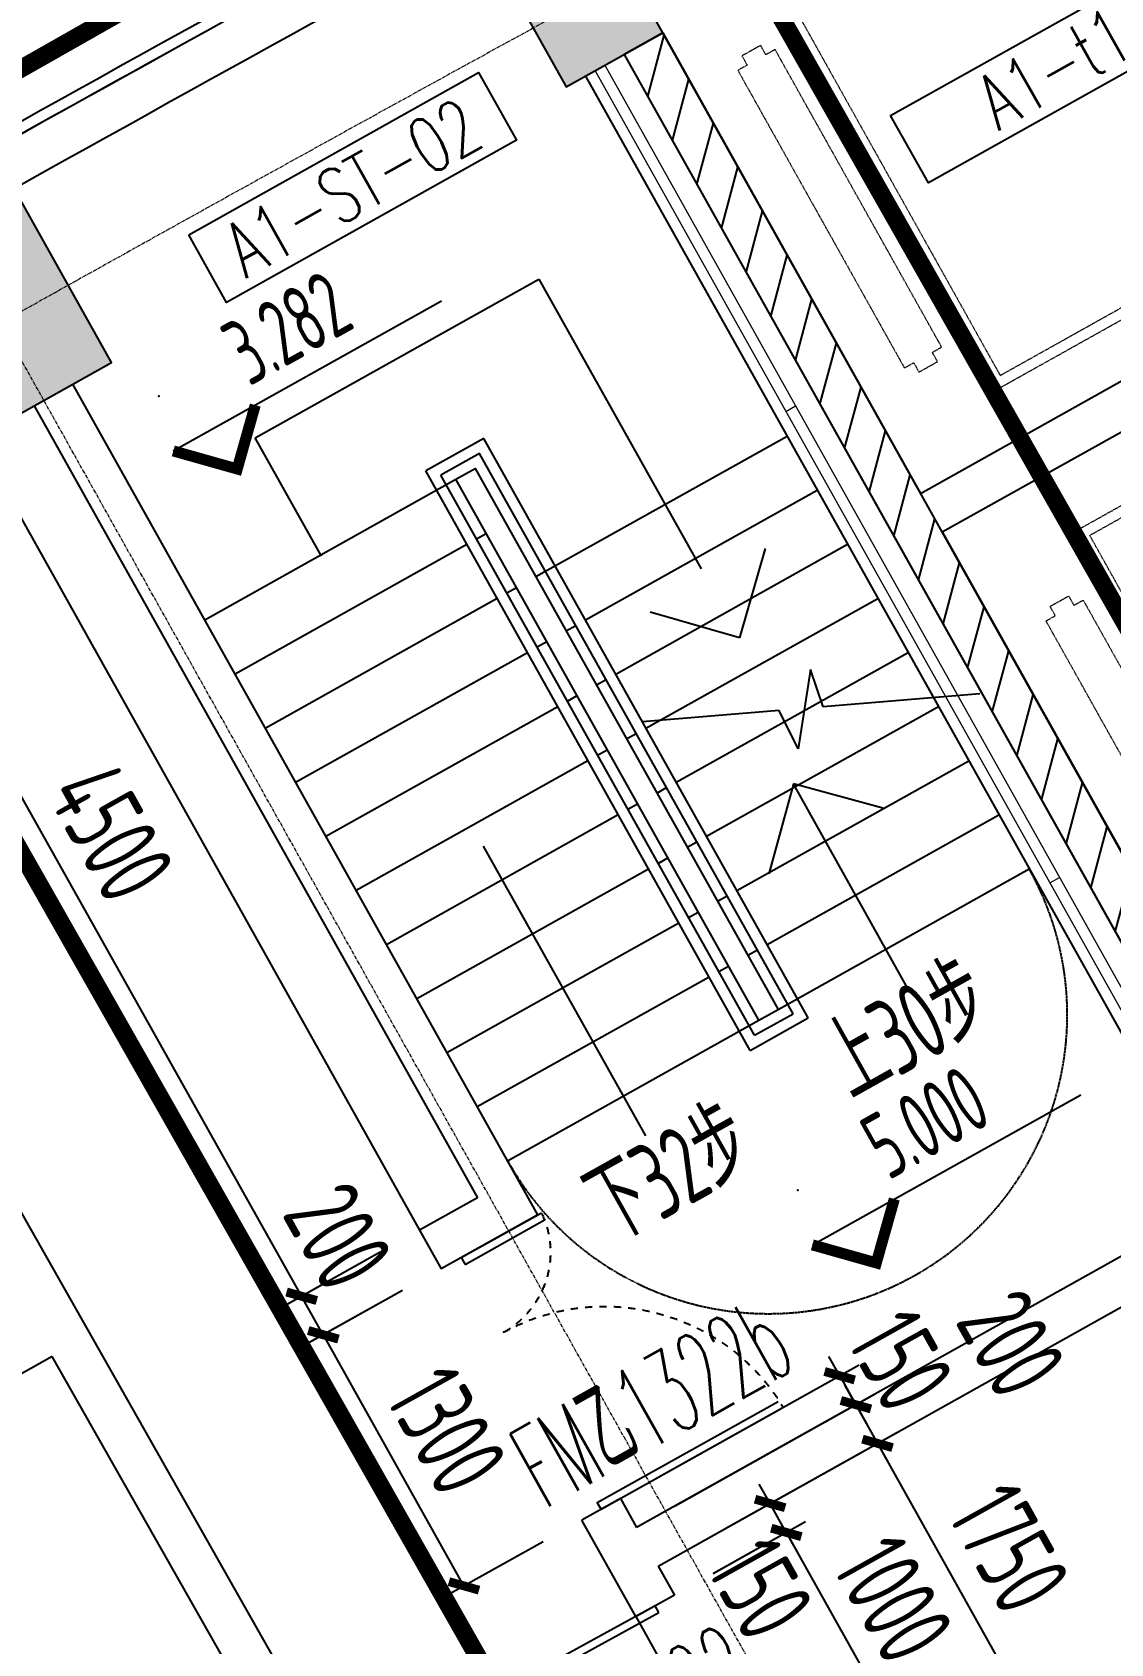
# Model space of a CAD drawing. Header units: millimetres. Extents: x 0 to 12095980, y -6694179 to 0.
# Drawn here: x 11624227 to 11629098, y -6423770 to -6416490 of the extents above; entities that cross this region are included whole.
import ezdxf
from ezdxf.enums import TextEntityAlignment as Align

# ---------------------------------------------------------------- set-up
doc = ezdxf.new("R2010")
doc.units = ezdxf.units.MM
doc.header["$LTSCALE"] = 10
for name, pattern in [('A1-RG-AXIS$0$CENTER', [50.8, 31.75, -6.35, 6.35, -6.35]), ('A1-RI-F2$0$CENTER', [50.8, 31.75, -6.35, 6.35, -6.35]), ('A1-RI-F2$0$Dash', [6, 3, -3]), ('A1-RI-F2$0$DASHDOT', [1, 0.5, -0.25, 0, -0.25]), ('A1-RI-F2$0$DASHED', [0.75, 0.5, -0.25]), ('A1-RI-F2$0$HIDDEN2', [0.1875, 0.125, -0.0625])]:
    doc.linetypes.add(name, pattern=pattern)
for name, color, linetype in [('A1-RD-2F$0$A-GLAZ', 140, 'Continuous'), ('A1-RD-2F$0$A-louban', 5, 'Continuous'), ('A1-RD-2F$0$A-WALL', 7, 'Continuous'), ('A1-RD-2F$0$外保温', 41, 'Continuous'), ('A1-RG-AXIS$0$A-COLU-HATH', 8, 'Continuous'), ('A1-RG-AXIS$0$A-COLUMN', 7, 'Continuous'), ('A1-RG-AXIS$0$A2-RG-AXIS-150$0$A-DIMS-100', 1, 'Continuous'), ('A1-RI-F2$0$$1$A-SYMB-NUMB-T', 4, 'Continuous'), ('A1-RI-F2$0$$3$A-SYMB', 4, 'Continuous'), ('A1-RI-F2$0$0M-防火分区、防烟分区', 30, 'A1-RI-F2$0$DASHDOT'), ('A1-RI-F2$0$A-DIMS-1：100', 1, 'Continuous'), ('A1-RI-F2$0$A-DOOR', 32, 'Continuous'), ('A1-RI-F2$0$A-FIXT', 55, 'Continuous'), ('A1-RI-F2$0$A-FUZHUXIAN', 55, 'A1-RI-F2$0$HIDDEN2'), ('A1-RI-F2$0$A-HATH', 8, 'Continuous'), ('A1-RI-F2$0$A-STRS', 50, 'Continuous'), ('A1-RI-F2$0$A-STRS-HRAL', 3, 'Continuous'), ('A1-RI-F2$0$A-SYMB', 4, 'Continuous'), ('A1-RI-F2$0$A-SYMB-NAME', 4, 'Continuous'), ('A1-RI-F2$0$A-SYMB-STRS', 1, 'Continuous'), ('A1-RI-F2$0$A-TEXT1', 4, 'Continuous'), ('A1-RI-F2$0$A-WALL', 7, 'Continuous'), ('A1-RI-F2$0$N-SYMB-DOOR', 13, 'Continuous'), ('A1-RI-F2$0$N-SYMB-DOOR1', 13, 'Continuous'), ('A1-RI-F2$0$N-SYMB-DOOR2', 13, 'Continuous')]:
    doc.layers.add(name, color=color, linetype=linetype)
for name, color, linetype, lineweight in [('A1-RG-AXIS$0$A-GRID', 1, 'A1-RG-AXIS$0$CENTER', 9), ('A1-RI-F2$0$A-EVTR', 3, 'A1-RI-F2$0$CENTER', 9), ('A1-RI-F2$0$A-STRA-HRAL', 3, 'Continuous', 9)]:
    doc.layers.add(name, color=color, linetype=linetype, lineweight=lineweight)
doc.styles.add('A1-RG-AXIS$0$A2-RG-AXIS-150$0$XD2008', font='romans.shx', dxfattribs={"width": 0.7})
doc.styles.add('A1-RI-F2$0$$1$ECADI-TXT', font='simplex.shx', dxfattribs={"bigfont": 'hztxt.shx'})
doc.styles.add('A1-RI-F2$0$ECADI', font='gbeitc.shx', dxfattribs={"width": 0.7, "bigfont": 'gbcbig.shx'})
doc.styles.add('A1-RI-F2$0$ECADI-SYM', font='simplex.shx', dxfattribs={"width": 0.7, "bigfont": 'hztxt.shx'})
doc.styles.add('A1-RI-F2$0$HZTXT', font='hzs-1.shx', dxfattribs={"width": 0.7, "bigfont": 'hztxt.shx'})
doc.styles.add('A1-RI-F2$0$XD2008', font='xd-hzs.shx', dxfattribs={"width": 0.7, "bigfont": 'xd-hztxt.shx'})
doc.dimstyles.new('A1-RG-AXIS$0$A2-RG-AXIS-150$0$XD100', dxfattribs={"dimscale": 100, "dimtxt": 5.5, "dimasz": 1.5, "dimexe": 1, "dimexo": 2, "dimgap": 0.5, "dimtad": 1, "dimdec": 0, "dimdsep": 46, "dimtxsty": 'A1-RG-AXIS$0$A2-RG-AXIS-150$0$XD2008', "dimblk": 'A1-RG-AXIS$0$A2-RG-AXIS-150$0$_ArchTick', "dimcen": 2.5, "dimclrt": 4, "dimaunit": 1, "dimadec": 3, "dimazin": 0, "dimtfac": 1, "dimtdec": 0, "dimtix": 1, "dimtmove": 0, "dimatfit": 3, "dimfxl": 1, "dimtolj": 1, "dimtzin": 0, "dimarcsym": 0})
doc.dimstyles.new('A1-RI-F2$0$XD100$0', dxfattribs={"dimscale": 100, "dimtxt": 3.5, "dimasz": 2, "dimexe": 1, "dimexo": 2, "dimgap": 1, "dimtad": 1, "dimdec": 0, "dimdsep": 46, "dimtxsty": 'A1-RI-F2$0$XD2008', "dimblk1": 'A1-RI-F2$0$_ArchTick', "dimblk2": 'A1-RI-F2$0$_ArchTick', "dimsah": 1, "dimcen": 2.5, "dimclrd": 1, "dimclre": 1, "dimclrt": 4, "dimaunit": 1, "dimadec": 0, "dimazin": 0, "dimtfac": 1, "dimtdec": 0, "dimtix": 1, "dimtmove": 2, "dimatfit": 3, "dimfxl": 1, "dimtolj": 1, "dimtzin": 0, "dimarcsym": 0})

# ---------------------------------------------------------------- blocks, each defined once
blk = doc.blocks.new('A1-RI-F2$0$kt1')
at = {"layer": 'A1-RI-F2$0$A-DOOR'}
for points in [[(1476.9, 2375.7), (1520.5, 2400.1), (1129.3, 3097.9), (1085.7, 3073.5)], [(1476.9, 2375.7), (1520.5, 2400.1), (1911.7, 1702.3), (1868.1, 1677.8)]]:
    blk.add_lwpolyline(points, close=True, dxfattribs=at)
at = {"layer": 'A1-RI-F2$0$A-EVTR'}
for p, q in [((858.7, 3376.1), (945.9, 3425)), ((1650.1, 1555.6), (1780.9, 1628.9)), ((2095.1, 1375.2), (2007.9, 1326.3)), ((1862.2, 1330.6), (1898.9, 1265.2)), ((1964.3, 1301.8), (1898.9, 1265.2))]:
    blk.add_line(p, q, dxfattribs=at)
at = {"layer": 'A1-RI-F2$0$A-EVTR', "linetype": 'A1-RI-F2$0$CENTER', "ltscale": 0.01}
for p, q in [((749.7, 3315), (815.1, 3351.7)), ((815.1, 3351.7), (998.5, 3024.6)), ((2007.9, 1326.3), (858.7, 3376.1)), ((749.7, 3315), (786.3, 3249.6)), ((-805.6, 2357.1), (786.3, 3249.6)), ((867.6, 2951.2), (998.5, 3024.6)), ((270.3, 438.1), (-805.6, 2357.1)), ((1780.9, 1628.9), (1964.3, 1301.8)), ((1862.2, 1330.6), (270.3, 438.1))]:
    blk.add_line(p, q, dxfattribs=at)
blk.add_lwpolyline([(1650.1, 1555.6), (1772.3, 1337.5), (289.4, 506.2), (-737.5, 2338), (745.4, 3169.3), (867.6, 2951.2)], dxfattribs=at)
for points in [[(1346.1, 2302.3), (1389.7, 2326.8), (998.5, 3024.6), (954.9, 3000.1)], [(1346.1, 2302.3), (1389.7, 2326.8), (1780.9, 1628.9), (1737.3, 1604.5)], [(-29.1, 614.2), (-4.6, 570.6), (-91.9, 521.7), (-116.3, 565.3), (-159.9, 540.9), (-942.3, 1936.5), (-898.7, 1961), (-923.2, 2004.6), (-836, 2053.5), (-811.5, 2009.9), (-767.9, 2034.3), (14.5, 638.7)]]:
    blk.add_lwpolyline(points, close=True, dxfattribs=at)
blk = doc.blocks.new('A1-RI-F2$0$A1wenzi')
at = {"layer": 'A1-RI-F2$0$A-SYMB-NAME', "linetype": 'ByBlock', "style": 'A1-RI-F2$0$HZTXT', "width": 0.7}
blk.add_attdef('行政办公', (11600457.2, -6454949.2), '', height=350, dxfattribs=at)
blk = doc.blocks.new('A1-RI-F2$0$$1$ECADI-TAG-CODE')
at = {"layer": 'A1-RI-F2$0$$1$A-SYMB-NUMB-T', "color": 1}
blk.add_lwpolyline([(0, 3.5), (15, 3.5), (15, 0), (0, 0)], close=True, dxfattribs=at)
at = {"layer": 'A1-RI-F2$0$$1$A-SYMB-NUMB-T', "style": 'A1-RI-F2$0$$1$ECADI-TXT', "width": 0.7}
blk.add_attdef('CODE', text='', height=2.5, dxfattribs=at).set_placement((7.5, 1.75), align=Align.MIDDLE_CENTER)
blk = doc.blocks.new('A1-RI-F2$0$A-X-D2-60$0$d1000')
at = {"layer": 'A1-RI-F2$0$A-DOOR'}
blk.add_lwpolyline([(1257258.4, 175906.7), (1257258.4, 175941.7), (1256258.2, 175941.7), (1256258.2, 175906.7)], close=True, dxfattribs=at)
blk.add_arc((1257257.6, 175941.7), 1000, 182.00579, 269.95491, dxfattribs=at)
blk = doc.blocks.new('A1-RD-2F')
at = {"layer": 'A1-RD-2F$0$A-GLAZ', "ltscale": 0.25}
for radius, start, end in [(292800, 108.984813, 127.828852), (292500, 108.926088, 127.887577), (292500, 108.926088, 127.887577)]:
    blk.add_arc((11778729.3, -6694180.2), radius, start, end, dxfattribs=at)
at = {"layer": 'A1-RD-2F$0$A-louban'}
for points in [[(11644946.3, -6407124.5, 0.010892), (11632571.6, -6413223.3), (11632247.5, -6412602.8, 0.001236), (11630857.3, -6413330.4), (11630692.5, -6413021.6, 0.001021), (11629545.2, -6413628.7), (11629708.4, -6413938.3, 0.005734), (11623320.3, -6417429.8), (11623147.2, -6417125.6, 0.001021), (11622016.8, -6417763.4), (11622188.8, -6418068.3, 0.001237), (11620825, -6418845.9), (11620647.9, -6418544, 0.001021), (11619523.4, -6419192), (11619697.6, -6419495.6, 0.001232), (11618345.9, -6420282.6), (11618167.5, -6419981.4, 0.00102), (11617049.6, -6420639.1), (11617225.5, -6420941.8, 0.002521), (11614478.6, -6422584.1)], [(11592585.5, -6454466.4), (11599153.7, -6462913.2, -0.082408), (11683476.3, -6417307.1)]]:
    blk.add_lwpolyline(points, format="xyb", dxfattribs=at)
at = {"layer": 'A1-RD-2F$0$A-WALL', "linetype": 'ByBlock'}
for centre, radius, start, end in [((11778720.2, -6694163.4), 317380.8, 118.047125, 119.271199), ((11778729.3, -6694180.2), 317200, 118.047297, 119.271087)]:
    blk.add_arc(centre, radius, start, end, dxfattribs=at)
at = {"layer": 'A1-RD-2F$0$外保温'}
blk.add_arc((11778720.2, -6694163.4), 317430.8, 118.047125, 119.271199, dxfattribs=at)
blk = doc.blocks.new('A1-RI-F2$0$A$C39B32D12')
at = {"layer": 'A1-RI-F2$0$A-STRS', "linetype": 'Continuous', "ltscale": 0.5}
for points in [[(500, 6980), (1800, 6980)], [(1800, 4180), (1800, 6980)], [(1800, 6980), (1900, 6980), (1900, 4180)], [(500, 6700), (1700, 6700)], [(1750, 6700), (1800, 6700)], [(500, 6420), (1700, 6420)], [(1750, 6420), (1800, 6420)], [(1900, 6420), (3200, 6420)], [(500, 6140), (1700, 6140)], [(1750, 6140), (1800, 6140)], [(1900, 6140), (1950, 6140)], [(2000, 6140), (3200, 6140)], [(500, 5860), (1700, 5860)], [(1750, 5860), (1800, 5860)], [(1900, 5860), (1950, 5860)], [(2000, 5860), (3200, 5860)], [(500, 5580), (1700, 5580)], [(1750, 5580), (1800, 5580)], [(1900, 5580), (1950, 5580)], [(2000, 5580), (3200, 5580)], [(500, 5300), (1700, 5300)], [(1750, 5300), (1800, 5300)], [(1900, 5300), (1950, 5300)], [(2000, 5300), (3200, 5300)], [(500, 5020), (1700, 5020)], [(1750, 5020), (1800, 5020)], [(1900, 5020), (1950, 5020)], [(2000, 5020), (3200, 5020)], [(500, 4740), (1700, 4740)], [(1750, 4740), (1800, 4740)], [(1900, 4740), (1950, 4740)], [(2000, 4740), (3200, 4740)], [(500, 4460), (1700, 4460)], [(1750, 4460), (1800, 4460)], [(1900, 4460), (1950, 4460)], [(2000, 4460), (3200, 4460)], [(500, 4180), (1800, 4180)], [(1800, 4180), (1900, 4180)], [(1900, 4180), (3200, 4180)]]:
    blk.add_lwpolyline(points, dxfattribs=at)
at = {"layer": 'A1-RI-F2$0$A-STRS', "linetype": 'A1-RI-F2$0$CENTER', "ltscale": 0.01}
blk.add_arc((1850, 4180), 1350, 180, 0, dxfattribs=at)
at = {"layer": 'A1-RI-F2$0$A-STRS-HRAL', "ltscale": 50}
for p, q in [((2000, 7080), (1700, 7080)), ((2000, 4080), (2000, 7080)), ((1750, 4130), (1750, 7030))]:
    blk.add_line(p, q, dxfattribs=at)
for points in [[(1700, 4080), (1700, 7080)], [(1950, 4130), (1950, 7030), (1750, 7030)], [(1700, 4080), (2000, 4080)], [(1750, 4130), (1950, 4130)]]:
    blk.add_lwpolyline(points, dxfattribs=at)
at = {"layer": 'A1-RI-F2$0$A-SYMB-STRS', "linetype": 'A1-RI-F2$0$Dash', "ltscale": 50}
for points in [[(1100, 3973.4), (1100, 7586.5), (2568.4, 7586.5), (2568.4, 5729.7)], [(2866.1, 6025.1), (2568.4, 5729.7), (2272.6, 6027.7)], [(3392.2, 4979.3), (2746, 5273.4), (2778.7, 5448.6), (2553.6, 5163.2), (2563.9, 5356.2), (2000, 5612.9)], [(2757.2, 4741.2), (2457.6, 5034.8), (2163.8, 4735)], [(2457.6, 3973.4), (2457.6, 5034.8)]]:
    blk.add_lwpolyline(points, dxfattribs=at)
blk = doc.blocks.new('A1-RI-F2$0$进户门')
at = {"layer": 'A1-RI-F2$0$A-DOOR', "linetype": 'Continuous'}
for p, q in [((0, 0), (0, -382.9)), ((1200, 3.6), (1200, -859.8))]:
    blk.add_line(p, q, dxfattribs=at)
for points in [[(0, 0), (0, -382.9)], [(0, 0), (32.3, 0)], [(32.3, 0), (32.3, -382.9)], [(1167.7, 3.6), (1167.7, -859.8)], [(1200, 3.6), (1167.7, 3.6)], [(1200, 3.6), (1200, -859.8)]]:
    blk.add_lwpolyline(points, dxfattribs=at)
at = {"layer": 'A1-RI-F2$0$A-DOOR', "linetype": 'A1-RI-F2$0$Dash'}
for centre, radius, start, end in [((-24.7, -1.4), 382.6, 274.24917, 0.21013), ((1229.5, 4.2), 871.7, 180.27623, 268.06031)]:
    blk.add_arc(centre, radius, start, end, dxfattribs=at)
blk = doc.blocks.new('A1-RI-F2$0$ECADI-TAG-HGHT（国标）')
at = {"color": 1}
blk.add_line((-2.121, 2.121), (11.768, 2.121), dxfattribs=at)
at = {"color": 1, "const_width": 0.5}
blk.add_lwpolyline([(-2.121, 2.121), (0, 0), (2.121, 2.121)], dxfattribs=at)
at = {"color": 1}
blk.add_point((-1.481, 4.6), dxfattribs=at)
at = {"style": 'A1-RI-F2$0$XD2008', "width": 0.7}
blk.add_attdef('FL', text='', height=3, dxfattribs=at).set_placement((-2.689, 2.967), align=Align.RIGHT)
for tag, p in [('F.F.L.', (2.284, 2.967)), ('T.O.S.', (2.284, -1.104))]:
    blk.add_attdef(tag, p, '', height=3, dxfattribs=at)
blk = doc.blocks.new('A1-RI-F2$0$_ArchTick')
at = {"color": 0, "linetype": 'ByBlock', "const_width": 0.4}
blk.add_lwpolyline([(-0.5, -0.5), (0.5, 0.5)], dxfattribs=at)
blk = doc.blocks.new('*D316')
at = {"layer": 'A1-RI-F2$0$A-DIMS-1：100', "color": 1, "linetype": 'ByBlock', "lineweight": -2, "transparency": 16777216}
for p, q in [((11627359.6, -6423247.7), (11628131.9, -6422815.5)), ((11628044.6, -6422864.4), (11628899.2, -6424391.5)), ((11628214.1, -6424774.9), (11628986.4, -6424342.7))]:
    blk.add_line(p, q, dxfattribs=at)
at = {"layer": 'A1-RI-F2$0$A-DIMS-1：100', "color": 1, "linetype": 'ByBlock', "lineweight": -2, "transparency": 16777216, "xscale": 100, "yscale": 100, "zscale": 100}
for p, rotation in [((11628044.6, -6422864.4), 119.2295417986525), ((11628899.2, -6424391.5), 299.2295417986526)]:
    blk.add_blockref('A1-RI-F2$0$_ArchTick', p, dxfattribs=dict(at, rotation=rotation))
at = {"layer": 'A1-RI-F2$0$A-DIMS-1：100', "color": 4, "linetype": 'ByBlock', "transparency": 16777216, "insert": (11628640.1, -6423338.5), "char_height": 350, "attachment_point": 5, "rotation": 299.22954, "style": 'A1-RI-F2$0$XD2008'}
blk.add_mtext('\\A1;1750', dxfattribs=at)
blk = doc.blocks.new('*D356')
at = {"layer": 'A1-RI-F2$0$A-DIMS-1：100', "color": 1, "linetype": 'ByBlock', "lineweight": -2, "transparency": 16777216}
for p, q in [((11627632.7, -6423266.7), (11627583.9, -6423179.5)), ((11627301.9, -6423451.8), (11627720, -6423217.9)), ((11627632.7, -6423266.7), (11628121, -6424139.4)), ((11627790.2, -6424324.5), (11628208.3, -6424090.6)), ((11628121, -6424139.4), (11628169.9, -6424226.7))]:
    blk.add_line(p, q, dxfattribs=at)
at = {"layer": 'A1-RI-F2$0$A-DIMS-1：100', "color": 1, "linetype": 'ByBlock', "lineweight": -2, "transparency": 16777216, "xscale": 100, "yscale": 100, "zscale": 100}
for p, rotation in [((11627632.7, -6423266.7), 299.2295418096581), ((11628121, -6424139.4), 119.2295418096581)]:
    blk.add_blockref('A1-RI-F2$0$_ArchTick', p, dxfattribs=dict(at, rotation=rotation))
at = {"layer": 'A1-RI-F2$0$A-DIMS-1：100', "color": 4, "linetype": 'ByBlock', "transparency": 16777216, "insert": (11628116.9, -6423568.8), "char_height": 350, "attachment_point": 5, "rotation": 299.22954, "style": 'A1-RI-F2$0$XD2008'}
blk.add_mtext('\\A1;1000', dxfattribs=at)
blk = doc.blocks.new('*D357')
at = {"layer": 'A1-RI-F2$0$A-DIMS-1：100', "color": 1, "linetype": 'ByBlock', "lineweight": -2, "transparency": 16777216}
for p, q in [((11627559.5, -6423135.8), (11627510.6, -6423048.6)), ((11627231.3, -6423319.5), (11627646.7, -6423087)), ((11627632.7, -6423266.7), (11627559.5, -6423135.8)), ((11627304.5, -6423450.4), (11627720, -6423217.9)), ((11627632.7, -6423266.7), (11627681.6, -6423354))]:
    blk.add_line(p, q, dxfattribs=at)
at = {"layer": 'A1-RI-F2$0$A-DIMS-1：100', "color": 1, "linetype": 'ByBlock', "lineweight": -2, "transparency": 16777216, "xscale": 100, "yscale": 100, "zscale": 100}
for p, rotation in [((11627559.5, -6423135.8), 299.2295418487849), ((11627632.7, -6423266.7), 119.2295418487849)]:
    blk.add_blockref('A1-RI-F2$0$_ArchTick', p, dxfattribs=dict(at, rotation=rotation))
at = {"layer": 'A1-RI-F2$0$A-DIMS-1：100', "color": 4, "linetype": 'ByBlock', "transparency": 16777216, "insert": (11627517.9, -6423521.4), "char_height": 350, "attachment_point": 5, "rotation": 299.22954, "style": 'A1-RI-F2$0$XD2008'}
blk.add_mtext('\\A1;150', dxfattribs=at)
blk = doc.blocks.new('*D358')
at = {"layer": 'A1-RI-F2$0$A-DIMS-1：100', "color": 1, "linetype": 'ByBlock', "lineweight": -2, "transparency": 16777216}
for p, q in [((11625899.3, -6422174), (11625454.9, -6422422.7)), ((11626177, -6423508.3), (11625542.2, -6422373.9)), ((11626534.1, -6423308.5), (11626089.7, -6423557.2))]:
    blk.add_line(p, q, dxfattribs=at)
at = {"layer": 'A1-RI-F2$0$A-DIMS-1：100', "color": 1, "linetype": 'ByBlock', "lineweight": -2, "transparency": 16777216, "xscale": 100, "yscale": 100, "zscale": 100}
for p, rotation in [((11625542.2, -6422373.9), 119.2295418097111), ((11626177, -6423508.3), 299.2295418097111)]:
    blk.add_blockref('A1-RI-F2$0$_ArchTick', p, dxfattribs=dict(at, rotation=rotation))
at = {"layer": 'A1-RI-F2$0$A-DIMS-1：100', "color": 4, "linetype": 'ByBlock', "transparency": 16777216, "insert": (11626099.6, -6422806.8), "char_height": 350, "attachment_point": 5, "rotation": 299.22954, "style": 'A1-RI-F2$0$XD2008'}
blk.add_mtext('\\A1;1300', dxfattribs=at)
blk = doc.blocks.new('*D359')
at = {"layer": 'A1-RI-F2$0$A-DIMS-1：100', "color": 1, "linetype": 'ByBlock', "lineweight": -2, "transparency": 16777216}
for p, q in [((11625801.7, -6421999.5), (11625356.6, -6422248.5)), ((11625899.3, -6422174), (11625454.3, -6422423)), ((11625541.6, -6422374.2), (11625443.9, -6422199.7))]:
    blk.add_line(p, q, dxfattribs=at)
at = {"layer": 'A1-RI-F2$0$A-DIMS-1：100', "color": 1, "linetype": 'ByBlock', "lineweight": -2, "transparency": 16777216, "xscale": 100, "yscale": 100, "zscale": 100}
for p, rotation in [((11625443.9, -6422199.7), 119.2295418096321), ((11625541.6, -6422374.2), 299.2295418096321)]:
    blk.add_blockref('A1-RI-F2$0$_ArchTick', p, dxfattribs=dict(at, rotation=rotation))
at = {"layer": 'A1-RI-F2$0$A-DIMS-1：100', "color": 4, "linetype": 'ByBlock', "transparency": 16777216, "insert": (11625608.4, -6421929.5), "char_height": 350, "attachment_point": 5, "rotation": 299.22954, "style": 'A1-RI-F2$0$XD2008'}
blk.add_mtext('\\A1;200', dxfattribs=at)
blk = doc.blocks.new('*D360')
at = {"layer": 'A1-RI-F2$0$A-DIMS-1：100', "color": 1, "linetype": 'ByBlock', "lineweight": -2, "transparency": 16777216}
for p, q in [((11623600.1, -6418075.3), (11623155.3, -6418324.8)), ((11625444.3, -6422200.3), (11623242.6, -6418275.9)), ((11625801.8, -6421999.7), (11625357, -6422249.2))]:
    blk.add_line(p, q, dxfattribs=at)
at = {"layer": 'A1-RI-F2$0$A-DIMS-1：100', "color": 1, "linetype": 'ByBlock', "lineweight": -2, "transparency": 16777216, "xscale": 100, "yscale": 100, "zscale": 100}
for p, rotation in [((11623242.6, -6418275.9), 119.2937747085405), ((11625444.3, -6422200.3), 299.2937747085405)]:
    blk.add_blockref('A1-RI-F2$0$_ArchTick', p, dxfattribs=dict(at, rotation=rotation))
at = {"layer": 'A1-RI-F2$0$A-DIMS-1：100', "color": 4, "linetype": 'ByBlock', "transparency": 16777216, "insert": (11624583.2, -6420103.5), "char_height": 350, "attachment_point": 5, "rotation": 299.29377, "style": 'A1-RI-F2$0$XD2008'}
blk.add_mtext('\\A1;4500', dxfattribs=at)
blk = doc.blocks.new('*D478')
at = {"layer": 'A1-RI-F2$0$A-DIMS-1：100', "color": 1, "linetype": 'ByBlock', "lineweight": -2, "transparency": 16777216}
for p, q in [((11627873.7, -6422558.9), (11627824.9, -6422471.7)), ((11627057.7, -6423015.5), (11627961, -6422510.1)), ((11627873.7, -6422558.9), (11627947, -6422689.8)), ((11627131, -6423146.4), (11628034.2, -6422641)), ((11627947, -6422689.8), (11627995.8, -6422777.1))]:
    blk.add_line(p, q, dxfattribs=at)
at = {"layer": 'A1-RI-F2$0$A-DIMS-1：100', "color": 1, "linetype": 'ByBlock', "lineweight": -2, "transparency": 16777216, "xscale": 100, "yscale": 100, "zscale": 100}
for p, rotation in [((11627873.7, -6422558.9), 299.2295418488632), ((11627947, -6422689.8), 119.2295418488631)]:
    blk.add_blockref('A1-RI-F2$0$_ArchTick', p, dxfattribs=dict(at, rotation=rotation))
at = {"layer": 'A1-RI-F2$0$A-DIMS-1：100', "color": 4, "linetype": 'ByBlock', "transparency": 16777216, "insert": (11628150.3, -6422490.1), "char_height": 350, "attachment_point": 5, "rotation": 299.22954, "style": 'A1-RI-F2$0$XD2008'}
blk.add_mtext('\\A1;150', dxfattribs=at)
blk = doc.blocks.new('*D479')
at = {"layer": 'A1-RI-F2$0$A-DIMS-1：100', "color": 1, "linetype": 'ByBlock', "lineweight": -2, "transparency": 16777216}
for p, q in [((11627947, -6422689.8), (11627898.1, -6422602.6)), ((11627131, -6423146.4), (11628034.2, -6422641)), ((11627947, -6422689.8), (11628044.6, -6422864.4)), ((11627228.7, -6423320.9), (11628131.9, -6422815.5)), ((11628044.6, -6422864.4), (11628093.4, -6422951.6))]:
    blk.add_line(p, q, dxfattribs=at)
at = {"layer": 'A1-RI-F2$0$A-DIMS-1：100', "color": 1, "linetype": 'ByBlock', "lineweight": -2, "transparency": 16777216, "xscale": 100, "yscale": 100, "zscale": 100}
for p, rotation in [((11627947, -6422689.8), 299.2295418481442), ((11628044.6, -6422864.4), 119.2295418481442)]:
    blk.add_blockref('A1-RI-F2$0$_ArchTick', p, dxfattribs=dict(at, rotation=rotation))
at = {"layer": 'A1-RI-F2$0$A-DIMS-1：100', "color": 4, "linetype": 'ByBlock', "transparency": 16777216, "insert": (11628648.2, -6422414.1), "char_height": 350, "attachment_point": 5, "rotation": 299.22954, "style": 'A1-RI-F2$0$XD2008'}
blk.add_mtext('\\A1;200', dxfattribs=at)
blk = doc.blocks.new('A1-RI-F2$0$mc')
at = {"layer": 'A1-RI-F2$0$N-SYMB-DOOR', "style": 'A1-RI-F2$0$ECADI-SYM', "width": 0.7}
for tag, p in [('门窗主编号1', (55.7, -311.3)), ('门窗主编号2', (667.6, -311.3))]:
    blk.add_attdef(tag, p, '', height=180, dxfattribs=at)
at = {"layer": 'A1-RI-F2$0$N-SYMB-DOOR', "style": 'A1-RI-F2$0$ECADI-SYM', "width": 0.7, "flags": 1}
for tag, p in [('洞口尺寸(宽X高)', (55.6, -717.2)), ('备注', (57.1, -921.2))]:
    blk.add_attdef(tag, p, '', height=180, dxfattribs=at)
at = {"layer": 'A1-RI-F2$0$N-SYMB-DOOR1', "style": 'A1-RI-F2$0$ECADI-SYM', "width": 0.7}
blk.add_attdef('门窗辅编号1', (55.7, -516.1), '', height=180, dxfattribs=at)
at = {"layer": 'A1-RI-F2$0$N-SYMB-DOOR2', "style": 'A1-RI-F2$0$ECADI-SYM', "width": 0.7}
blk.add_attdef('门窗辅编号2', (311.5, -516.1), '', height=180, dxfattribs=at)
blk = doc.blocks.new('A1-RG-AXIS$0$A2-RG-AXIS-150$0$_ArchTick')
at = {"color": 0, "linetype": 'ByBlock', "const_width": 0.4}
blk.add_lwpolyline([(-0.5, -0.5), (0.5, 0.5)], dxfattribs=at)
blk = doc.blocks.new('*D722')
at = {"layer": 'A1-RG-AXIS$0$A2-RG-AXIS-150$0$A-DIMS-100', "color": 0, "lineweight": -2, "ltscale": 3, "transparency": 16777216}
for p, q in [((11670910, -6387267.3), (11670915.9, -6387284)), ((11580897.2, -6435951), (11580908, -6435965))]:
    blk.add_line(p, q, dxfattribs=at)
blk.add_arc((11778731.9, -6694178.6), 325182.4, 109.357031, 127.456634, dxfattribs=at)
at = {"layer": 'A1-RG-AXIS$0$A2-RG-AXIS-150$0$A-DIMS-100', "color": 0, "lineweight": -2, "ltscale": 3, "transparency": 16777216, "xscale": 150, "yscale": 150, "zscale": 150}
for p, rotation in [((11670949, -6387378.3), 19.35703132825471), ((11580968.8, -6436044.4), 217.4566338573137)]:
    blk.add_blockref('A1-RG-AXIS$0$A2-RG-AXIS-150$0$_ArchTick', p, dxfattribs=dict(at, rotation=rotation))
at = {"layer": 'A1-RG-AXIS$0$A2-RG-AXIS-150$0$A-DIMS-100', "color": 4, "ltscale": 3, "transparency": 16777216, "insert": (11623903.2, -6407910.6), "char_height": 375, "attachment_point": 5, "rotation": 28.40683, "style": 'A1-RG-AXIS$0$A2-RG-AXIS-150$0$XD2008'}
blk.add_mtext('\\A1;18°5\'59"', dxfattribs=at)
blk = doc.blocks.new('A1-RG-AXIS$0$colu')
at = {"layer": 'A1-RG-AXIS$0$A-COLU-HATH', "linetype": 'ByBlock'}
h = blk.add_hatch(color=256, dxfattribs=at)
h.paths.add_polyline_path([(11591264.2, -6433838.8), (11591158.5, -6433556.8), (11590222.1, -6433907.7), (11590399.9, -6434382.1)])
h.paths.add_polyline_path([(11582705.6, -6437301.3), (11582516, -6436795.2), (11581579.6, -6437146.1), (11581701, -6437474.4)])
h.paths.add_polyline_path([(11590471.6, -6449023.6), (11591079.8, -6449817.4), (11591635.4, -6449391.7), (11591027.3, -6448597.9)])
h.paths.add_polyline_path([(11597647.1, -6443800.1), (11598173.7, -6444529.9), (11598741.4, -6444120.4), (11598214.8, -6443390.5)])
h.paths.add_polyline_path([(11585545.5, -6442593.7), (11586153.7, -6443387.5), (11586709.3, -6442961.8), (11586101.2, -6442168)])
h.paths.add_polyline_path([(11592849.2, -6437150.3), (11593375.8, -6437880.2), (11593943.4, -6437470.6), (11593416.8, -6436740.7)])
h.paths.add_polyline_path([(11606394.6, -6455923.8), (11606921.2, -6456653.6), (11607488.9, -6456244), (11606962.3, -6455514.2)])
h.paths.add_polyline_path([(11601625.9, -6449314.5), (11602152.5, -6450044.4), (11602720.2, -6449634.8), (11602193.6, -6448905)])
edge = h.paths.add_edge_path()
edge.add_arc((11595249.5, -6454684.4), 425, 0, 360)
edge = h.paths.add_edge_path()
edge.add_arc((11600175.9, -6461114.9), 425, 0, 360)
h.paths.add_polyline_path([(11613306.9, -6451073.5), (11613812.4, -6451818.2), (11614391.5, -6451425.1), (11613886.1, -6450680.4)])
h.paths.add_polyline_path([(11620355.7, -6446423.7), (11620839.5, -6447182.6), (11621429.7, -6446806.3), (11620945.9, -6446047.4)])
h.paths.add_polyline_path([(11615974.2, -6439551.7), (11616458.1, -6440310.5), (11617048.3, -6439934.2), (11616564.5, -6439175.3)])
h.paths.add_polyline_path([(11608730, -6444330.1), (11609235.4, -6445074.8), (11609814.6, -6444681.6), (11609309.2, -6443937)])
h.paths.add_polyline_path([(11600306.1, -6431918.8), (11600811.6, -6432663.5), (11601390.7, -6432270.4), (11600885.3, -6431525.7)])
h.paths.add_polyline_path([(11607910.2, -6426903.7), (11608394.1, -6427662.5), (11608984.3, -6427286.2), (11608500.5, -6426527.3)])
h.paths.add_polyline_path([(11630302.3, -6423284.6), (11630692.9, -6423982.7), (11631129.2, -6423738.6), (11630738.6, -6423040.4)])
h.paths.add_polyline_path([(11626248.1, -6416039.2), (11626638.7, -6416737.4), (11627075.1, -6416493.2), (11626684.4, -6415795.1)])
h.paths.add_polyline_path([(11627535, -6441978.3), (11627996.9, -6442750.7), (11628597.7, -6442391.5), (11628135.8, -6441619.1)])
h.paths.add_polyline_path([(11634839, -6437740.8), (11635278.5, -6438526.2), (11635889.4, -6438184.4), (11635449.9, -6437399)])
h.paths.add_polyline_path([(11615655.2, -6422108.9), (11616117.1, -6422881.3), (11616717.9, -6422522.1), (11616256, -6421749.7)])
h.paths.add_polyline_path([(11619863.2, -6429146.9), (11620325, -6429919.3), (11620925.8, -6429560.1), (11620464, -6428787.6)])
h.paths.add_polyline_path([(11630859.3, -6430628.5), (11631298.8, -6431413.9), (11631909.7, -6431072.1), (11631470.2, -6430286.7)])
h.paths.add_polyline_path([(11627538.8, -6424694.4), (11627978.3, -6425479.8), (11628589.1, -6425138), (11628149.7, -6424352.6)])
h.paths.add_polyline_path([(11623352.7, -6434983.2), (11623814.5, -6435755.7), (11624415.3, -6435396.5), (11623953.5, -6434624)])
h.paths.add_polyline_path([(11623534.7, -6417538.5), (11623974.1, -6418323.9), (11624585, -6417982.1), (11624145.5, -6417196.7)])
h.paths.add_polyline_path([(11635339.1, -6420464.1), (11635755.9, -6421261.8), (11636376.3, -6420937.7), (11635959.6, -6420140)])
h.paths.add_polyline_path([(11645506.5, -6407137.9), (11645842, -6407864.2), (11645388.1, -6408073.9), (11645052.6, -6407347.6)])
h.paths.add_polyline_path([(11648218.5, -6414201.1), (11648554, -6414927.4), (11649007.9, -6414717.7), (11648672.4, -6413991.5)])
h.paths.add_polyline_path([(11649797, -6429903.6), (11650190.6, -6430712.9), (11650820.1, -6430406.7), (11650426.4, -6429597.4)])
h.paths.add_polyline_path([(11632162.7, -6412872.3), (11631542.2, -6413196.4), (11632283.1, -6414614.6), (11632903.5, -6414290.4)])
h.paths.add_polyline_path([(11648552.6, -6404922.5), (11647914.6, -6405210.5), (11648572.8, -6406668.9), (11649210.9, -6406380.9)])
h.paths.add_polyline_path([(11638487.9, -6426491.2), (11638904.6, -6427288.9), (11639525, -6426964.7), (11639108.3, -6426167.1)])
h.paths.add_polyline_path([(11646232.1, -6422574.6), (11646625.7, -6423383.9), (11647255.2, -6423077.7), (11646861.6, -6422268.4)])
h.paths.add_polyline_path([(11643257.7, -6416459.6), (11643651.4, -6417268.9), (11644280.8, -6416962.8), (11643887.2, -6416153.4)])
edge = h.paths.add_edge_path()
edge.add_arc((11640554, -6410100.5), 425, 0, 360)
h.paths.add_polyline_path([(11642261.7, -6433714.8), (11642678.5, -6434512.5), (11643298.9, -6434188.4), (11642882.2, -6433390.7)])
h.paths.add_polyline_path([(11657438.5, -6426310.3), (11657808.8, -6427130.6), (11658446.8, -6426842.6), (11658076.5, -6426022.3)])
h.paths.add_polyline_path([(11654085.6, -6418882), (11654455.8, -6419702.3), (11655093.8, -6419414.3), (11654723.6, -6418594)])
h.paths.add_polyline_path([(11659423.4, -6409140.7), (11659769.9, -6409971.3), (11660416, -6409701.8), (11660069.4, -6408871.2)])
h.paths.add_polyline_path([(11651288, -6412684.1), (11651658.2, -6413504.4), (11652296.3, -6413216.4), (11651926, -6412396.1)])
h.paths.add_polyline_path([(11672567.5, -6404094.9), (11672841.4, -6404846.5), (11673311.2, -6404675.2), (11673037.2, -6403923.6)])
h.paths.add_polyline_path([(11669749.3, -6396288.4), (11670092.2, -6397229.1), (11670561.8, -6397057.7), (11670219.1, -6396117.2)])
h.paths.add_polyline_path([(11678236.4, -6409177.5), (11678567.9, -6410121), (11679228.3, -6409889), (11678896.8, -6408945.5)])
h.paths.add_polyline_path([(11675949.4, -6402667.6), (11676280.8, -6403611.1), (11676941.3, -6403379), (11676609.8, -6402435.6)])
h.paths.add_polyline_path([(11662041.8, -6415416.4), (11662388.4, -6416247), (11663034.4, -6415977.4), (11662687.8, -6415146.8)])
h.paths.add_polyline_path([(11670094.3, -6412180.7), (11670416.9, -6413020.9), (11671070.4, -6412770), (11670747.8, -6411929.8)])
h.paths.add_polyline_path([(11656265.8, -6401573.1), (11656650.9, -6402495.9), (11657296.9, -6402226.4), (11656911.8, -6401303.5)])
h.paths.add_polyline_path([(11664718.2, -6398177.2), (11665076.6, -6399110.8), (11665730.1, -6398859.9), (11665371.7, -6397926.3)])
h.paths.add_polyline_path([(11667657.1, -6405832.5), (11667979.7, -6406672.7), (11668633.2, -6406421.8), (11668310.6, -6405581.6)])
h.paths.add_polyline_path([(11673264.6, -6395025.5), (11673596.1, -6395968.9), (11674256.5, -6395736.9), (11673925, -6394793.5)])
edge = h.paths.add_edge_path()
edge.add_arc((11681417.1, -6417175.4), 425, 0, 360)
h.paths.add_polyline_path([(11673015.3, -6419789.2), (11673337.9, -6420629.5), (11673991.4, -6420378.6), (11673668.8, -6419538.4)])
h.paths.add_polyline_path([(11665180.1, -6422937.9), (11665526.7, -6423768.5), (11666172.7, -6423499), (11665826.1, -6422668.4)])
at = {"layer": 'A1-RG-AXIS$0$A-COLUMN'}
for points in [[(11626248.1, -6416039.2), (11626638.7, -6416737.4), (11627075.1, -6416493.2), (11626684.4, -6415795.1)], [(11623534.7, -6417538.5), (11623974.1, -6418323.9), (11624585, -6417982.1), (11624145.5, -6417196.7)]]:
    blk.add_lwpolyline(points, close=True, dxfattribs=at)
blk = doc.blocks.new('A1-RG-AXIS')
at = {"layer": 'A1-RG-AXIS$0$A-GRID', "linetype": 'A1-RG-AXIS$0$CENTER', "ltscale": 0.05}
blk.add_lwpolyline([(11682866.1, -6392336.6, 0.10373), (11569674.9, -6456283.6, 0.10373)], format="xyb", dxfattribs=at)
blk.add_lwpolyline([(11640005.1, -6446256.5), (11619689.5, -6409949.9)], dxfattribs=at)
at = {"layer": 'A1-RG-AXIS$0$A-GRID', "ltscale": 0.05}
for points in [[(11690526.8, -6414141.5, 0.104527), (11584753.6, -6473784.9)], [(11691982.8, -6418505.6, 0.104638), (11587756.3, -6477270.1)]]:
    blk.add_lwpolyline(points, format="xyb", dxfattribs=at)
at = {"layer": 'A1-RG-AXIS$0$A-GRID', "linetype": 'A1-RG-AXIS$0$CENTER', "ltscale": 0.05}
blk.add_arc((11778731.9, -6694178.6), 308600, 107.574373, 131.323037, dxfattribs=at)
at = {"layer": 'A1-RG-AXIS$0$A-GRID', "ltscale": 0.05}
blk.add_arc((11778731.9, -6694178.6), 301700, 107.53359, 131.336201, dxfattribs=at)
at = {"layer": 'A1-RG-AXIS$0$A-COLU-HATH', "linetype": 'ByBlock'}
blk.add_blockref('A1-RG-AXIS$0$colu', (0, 0), dxfattribs=at)
at = {"layer": 'A1-RG-AXIS$0$A2-RG-AXIS-150$0$A-DIMS-100', "ltscale": 3}
dim = blk.add_angular_dim_3p(base=(11639299.9, -6400406.2), center=(11778731.9, -6694178.6), p1=(11670976.3, -6387456), p2=(11581018.9, -6436109.7), dimstyle='A1-RG-AXIS$0$A2-RG-AXIS-150$0$XD100', override={"dimtxt": 3.75, "dimadec": 4}, dxfattribs=at)
dim.commit()
dim.dimension.update_dxf_attribs({"geometry": '*D722', "text_midpoint": (11623903.2, -6407910.6)})
blk = doc.blocks.new('A1-RI-F2')
at = {"layer": 'A1-RI-F2$0$A-HATH'}
h = blk.add_hatch(dxfattribs=at)
h.set_pattern_fill('ANSI31', color=256, scale=50, angle=30, style=0)
h.paths.add_polyline_path([(11633327.7, -6422547.7), (11633500.7, -6422455.1), (11632011.2, -6419785.4), (11629655, -6421103.9), (11627075.1, -6416493.2), (11626900.5, -6416590.9), (11629578.1, -6421376), (11631934.3, -6420057.6)])
at = {"layer": 'A1-RI-F2$0$0M-防火分区、防烟分区', "const_width": 100}
blk.add_lwpolyline([(11625779.3, -6431806.4), (11624316.9, -6429302.1, -0.009324), (11634300.2, -6423728.9), (11635643, -6426299.3, 0.00929)], format="xyb", close=True, dxfattribs=at)
at = {"layer": 'A1-RI-F2$0$A-DIMS-1：100', "color": 3, "linetype": 'ByBlock'}
blk.add_line((11626883.2, -6423113.2), (11626708.7, -6423210.8), dxfattribs=at)
at = {"layer": 'A1-RI-F2$0$A-EVTR', "color": 3}
for points in [[(11629150.9, -6415083.4), (11630420.5, -6417352.3), (11628238.9, -6418573.1), (11626969.3, -6416304.2)], [(11631836.6, -6419883.1), (11629655, -6421103.9), (11628336.5, -6418747.6), (11630518.2, -6417526.9)]]:
    blk.add_lwpolyline(points, close=True, dxfattribs=at)
at = {"layer": 'A1-RI-F2$0$A-FIXT'}
for p, q in [((11623974.1, -6418323.9), (11625976.2, -6421901.8)), ((11627442.6, -6424519), (11626954.1, -6423646.5))]:
    blk.add_line(p, q, dxfattribs=at)
at = {"layer": 'A1-RI-F2$0$A-FUZHUXIAN', "ltscale": 15}
blk.add_lwpolyline([(11697385.2, -6408952.1, 0.0115), (11684356.2, -6412994.1), (11685659.5, -6416881.5, 0.084561), (11599102.5, -6463333.2), (11592167, -6454412), (11594287.7, -6452776.4, 0), (11592699.6, -6450703.6, 0.01703), (11576443.9, -6463978.8), (11589775.5, -6479462.1, -0.111917), (11700888.4, -6418975.6, -0.111917)], format="xyb", dxfattribs=at)
at = {"layer": 'A1-RI-F2$0$A-HATH'}
blk.add_lwpolyline([(11633327.7, -6422547.7), (11633500.7, -6422455.1), (11632011.2, -6419785.4), (11629655, -6421103.9), (11627075.1, -6416493.2), (11626900.5, -6416590.9), (11629578.1, -6421376), (11631934.3, -6420057.6)], close=True, dxfattribs=at)
at = {"layer": 'A1-RI-F2$0$A-STRA-HRAL', "ltscale": 0.25}
for p, q in [((11626813.3, -6416639.7), (11629661.7, -6421730.3)), ((11626769.6, -6416664.1), (11629618.1, -6421754.7)), ((11627630.7, -6418203), (11627674.3, -6418178.5)), ((11628822.2, -6420332.3), (11628865.8, -6420307.9))]:
    blk.add_line(p, q, dxfattribs=at)
at = {"layer": 'A1-RI-F2$0$A-STRS'}
blk.add_line((11626726, -6416688.5), (11629574.5, -6421779.1), dxfattribs=at)
at = {"layer": 'A1-RI-F2$0$A-SYMB', "linetype": 'A1-RI-F2$0$DASHED', "const_width": 81}
blk.add_lwpolyline([(11626991.7, -6415336.2), (11631678, -6423591.9, -0.414214), (11631586.6, -6423923.1), (11627794.4, -6426075.8, -0.414214), (11627463.1, -6425984.4), (11622776.8, -6417728.8, -0.414214), (11622868.2, -6417397.5), (11626660.4, -6415244.8, -0.414214)], format="xyb", close=True, dxfattribs=at)
at = {"layer": 'A1-RI-F2$0$A-WALL', "linetype": 'ByBlock'}
for p, q in [((11627075.1, -6416493.2), (11628238.9, -6418573.1)), ((11626900.5, -6416590.9), (11629749, -6421681.5)), ((11626726, -6416688.5), (11629574.5, -6421779.1)), ((11628238.9, -6418573.1), (11630420.5, -6417352.3)), ((11628336.5, -6418747.6), (11630518.2, -6417526.9)), ((11626510.2, -6421832.2), (11624410.5, -6418079.7)), ((11624235.9, -6418177.4), (11626238, -6421755.3)), ((11628336.5, -6418747.6), (11629655, -6421103.9)), ((11626030.3, -6425086.2), (11622773, -6419346.3)), ((11629749, -6421681.5), (11626956.5, -6423244.1)), ((11626238, -6421755.3), (11625976.2, -6421901.8)), ((11626510.2, -6421832.2), (11626073.9, -6422076.4)), ((11627054.1, -6423418.6), (11629846.7, -6421856)), ((11625976.2, -6421901.8), (11626073.9, -6422076.4)), ((11625856.4, -6425185), (11624317.1, -6422472.4)), ((11626883.2, -6423113.2), (11626956.5, -6423244.1)), ((11626952.8, -6423647.2), (11626708.7, -6423210.8)), ((11627054.1, -6423418.6), (11627127.4, -6423549.5)), ((11627127.4, -6423549.5), (11626954.1, -6423646.5))]:
    blk.add_line(p, q, dxfattribs=at)
blk.add_arc((11775339.3, -6691135.1), 308200.2, 119.341468, 120.605485, dxfattribs=at)
at = {"color": 3, "linetype": 'ByBlock'}
blk.add_blockref('A1-RD-2F', (0, 0), dxfattribs=at)
at = {"linetype": 'ByBlock'}
blk.add_blockref('A1-RG-AXIS', (0, 0), dxfattribs=at)
at = {"linetype": 'ByBlock', "rotation": 29.22954178066928}
blk.add_blockref('A1-RI-F2$0$A$C39B32D12', (11627978.3, -6425479.8), dxfattribs=at)
at = {"layer": 'A1-RI-F2$0$$3$A-SYMB'}
for p, xscale, yscale, zscale, rotation, values in [((11628274.2, -6417171.2), 100.0000000094454, 100.0000000094454, 100.0000000094454, 29.22954180968043, {'CODE': 'A1-t1'}), ((11625104.8, -6417710.4), 100.0000000095129, 100.0000000095129, 100.0000000095129, 29.22950729606229, {'CODE': 'A1-ST-02'})]:
    blk.add_blockref('A1-RI-F2$0$$1$ECADI-TAG-CODE', p, dxfattribs=dict(at, xscale=xscale, yscale=yscale, zscale=zscale, rotation=rotation)).add_auto_attribs(values)
at = {"layer": 'A1-RI-F2$0$A-DOOR', "xscale": -1.083338242774313, "yscale": 1.083338242069796, "zscale": 1.083338242633215, "rotation": 119.229541852595}
blk.add_blockref('A1-RI-F2$0$进户门', (11626164.6, -6422025.6), dxfattribs=at)
at = {"layer": 'A1-RI-F2$0$A-DOOR', "rotation": 28.75669127505893}
blk.add_blockref('A1-RI-F2$0$A-X-D2-60$0$d1000', (10609482.7, -7182697.1), dxfattribs=at)
at = {"layer": 'A1-RI-F2$0$A-EVTR', "color": 3}
for p, xscale, yscale, zscale, rotation in [((11627050.2, -6416258.9), -0.9629295993563439, 0.9629296008497477, 0.9629296002733176, 238.5052992214199), ((11629711.4, -6421014.9), 0.962929601179982, 0.962929601179982, 0.962929601179982, 359.9537843446981)]:
    blk.add_blockref('A1-RI-F2$0$kt1', p, dxfattribs=dict(at, xscale=xscale, yscale=yscale, zscale=zscale, rotation=rotation))
at = {"layer": 'A1-RI-F2$0$A-SYMB', "xscale": 100.0000000001276, "yscale": 100.0000000001276, "zscale": 100.0000000001276, "rotation": 29.22950729601392}
for p, values in [((11625152.8, -6418463), {'F.F.L.': '3.282'}), ((11628039, -6422049.3), {'F.F.L.': '5.000'})]:
    blk.add_blockref('A1-RI-F2$0$ECADI-TAG-HGHT（国标）', p, dxfattribs=at).add_auto_attribs(values)
at = {"layer": 'A1-RI-F2$0$A-SYMB-NAME', "linetype": 'ByBlock'}
ref = blk.add_blockref('A1-RI-F2$0$A1wenzi', (-1647454.7, -6452889.8), dxfattribs=dict(at, rotation=29.22950728982024))
ref.add_attrib('行政办公', '上30步', (11627935.3, -6421325.5), dxfattribs={"linetype": 'ByBlock', "height": 350, "rotation": 29.22951, "style": 'A1-RI-F2$0$XD2008', "width": 0.7})
ref = blk.add_blockref('A1-RI-F2$0$A1wenzi', (-1648528.4, -6453541.2), dxfattribs=dict(at, rotation=29.22950728981943))
ref.add_attrib('行政办公', '下32步', (11626861.5, -6421977), dxfattribs={"linetype": 'ByBlock', "height": 350, "rotation": 29.22951, "style": 'A1-RI-F2$0$XD2008', "width": 0.7})
at = {"layer": 'A1-RI-F2$0$N-SYMB-DOOR'}
ref = blk.add_blockref('A1-RI-F2$0$mc', (11626239.1, -6422797.9), dxfattribs=dict(at, xscale=1.499999999347071, yscale=1.499999999347071, rotation=29.30044919645144))
ref.add_attrib('门窗主编号1', 'FM乙1322b', (11626540.4, -6423164.2), dxfattribs={"height": 375, "rotation": 29.30045, "style": 'A1-RI-F2$0$ECADI-SYM', "width": 0.5})
ref = blk.add_blockref('A1-RI-F2$0$mc', (11627379.9, -6423542.9), dxfattribs=dict(at, xscale=-1.499999999369496, yscale=1.499999999031388, rotation=29.31585776472129))
ref.add_attrib('门窗主编号1', 'M1022', (11626796.1, -6424406.2), dxfattribs={"height": 375, "rotation": 29.31586, "style": 'A1-RI-F2$0$ECADI-SYM', "width": 0.5})
at = {"layer": 'A1-RI-F2$0$A-TEXT1', "style": 'A1-RI-F2$0$ECADI', "width": 0.7}
for tag, p in [('（-0.050）', (11749732.1, -6422418.7)), ('（结构标高）', (11757640.8, -6422418.7))]:
    blk.add_attdef(tag, p, '', height=375, dxfattribs=at)
at = {"layer": 'A1-RI-F2$0$A-DIMS-1：100', "color": 3, "linetype": 'ByBlock'}
for p1, p2, distance, picture, middle in [((11625976.2, -6421901.8), (11623774.5, -6417977.4), 610, '*D360', (11624583.2, -6420103.5)), ((11626883.2, -6423113.2), (11626956.5, -6423244.1), 1135, '*D478', (11628150.3, -6422490.1)), ((11626708.7, -6423210.8), (11626073.9, -6422076.4), 609.3, '*D358', (11626099.6, -6422806.8)), ((11627127.4, -6423549.5), (11627615.7, -6424422.2), 579.1, '*D356', (11628116.9, -6423568.8))]:
    dim = blk.add_aligned_dim(p1=p1, p2=p2, distance=distance, dimstyle='A1-RI-F2$0$XD100$0', override={"dimasz": 1}, dxfattribs=at)
    dim.commit()
    dim.dimension.update_dxf_attribs({"geometry": picture, "text_midpoint": middle})
for base, p1, p2, angle, picture, middle in [((11625443.9, -6422199.7), (11626073.9, -6422076.4), (11625976.2, -6421901.8), 119.22954, '*D359', (11625608.4, -6421929.5)), ((11628044.6, -6422864.4), (11626956.5, -6423244.1), (11627054.1, -6423418.6), 299.22954, '*D479', (11628648.2, -6422414.1)), ((11628899.2, -6424391.5), (11627185, -6423345.4), (11628039.6, -6424872.5), 299.22954, '*D316', (11628640.1, -6423338.5)), ((11627559.5, -6423135.8), (11627130, -6423548), (11627056.7, -6423417.1), 119.22954, '*D357', (11627517.9, -6423521.4))]:
    dim = blk.add_linear_dim(base=base, p1=p1, p2=p2, angle=angle, dimstyle='A1-RI-F2$0$XD100$0', override={"dimasz": 1}, dxfattribs=at)
    dim.commit()
    dim.dimension.update_dxf_attribs({"geometry": picture, "text_midpoint": middle, "dimtype": 129})

msp = doc.modelspace()

# ---------------------------------------------------------------- block references
msp.add_blockref('A1-RI-F2', (0, 0))

doc.saveas('drawing.dxf')
